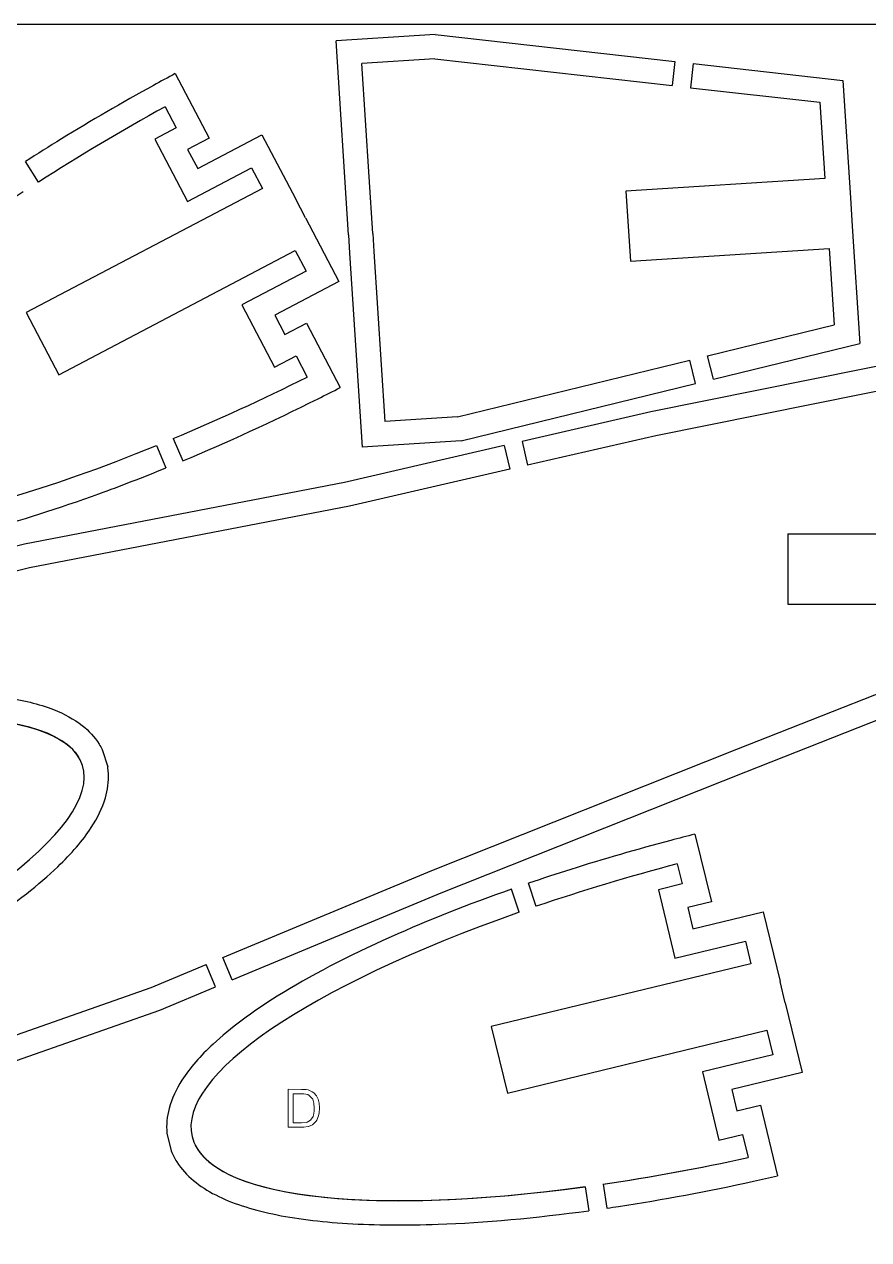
# Model space of a CAD drawing. Extents: x 0 to 230, y 0 to 100.
# Drawn here: x 160.2 to 194.9, y 50 to 100 of the extents above; entities that cross this region are included whole.
import ezdxf

# ---------------------------------------------------------------- set-up
doc = ezdxf.new("R2010")
doc.units = 0
doc.header["$MEASUREMENT"] = 0
for name, color, linetype in [('envelope', 2, 'Continuous'), ('man-cut', 6, 'Continuous'), ('man-cut-outerr', 1, 'Continuous'), ('text', 5, 'Continuous')]:
    doc.layers.add(name, color=color, linetype=linetype)

msp = doc.modelspace()

# ---------------------------------------------------------------- linework, layer by layer
at = {"layer": 'envelope'}
msp.add_line((60.11, 100), (230, 100), dxfattribs=at)
at = {"layer": 'man-cut'}
for p, q in [((177.077, 98.573), (174.083, 98.382)), ((177.077, 98.573), (186.843, 97.477)), ((174.53, 91.395), (174.083, 98.382)), ((187.591, 97.393), (192.917, 96.795)), ((165.997, 96.609), (166.452, 95.742)), ((192.917, 96.795), (193.117, 93.661)), ((166.452, 95.742), (165.567, 95.277)), ((165.567, 95.277), (166.913, 92.714)), ((166.913, 92.714), (169.552, 94.1)), ((169.552, 94.1), (169.998, 93.252)), ((193.117, 93.661), (184.94, 93.138)), ((169.998, 93.252), (160.276, 88.146)), ((184.94, 93.138), (185.125, 90.249)), ((174.53, 91.395), (174.577, 90.652)), ((161.622, 85.583), (171.344, 90.689)), ((171.344, 90.689), (171.789, 89.842)), ((174.577, 90.652), (175.024, 83.665)), ((185.125, 90.249), (193.302, 90.772)), ((193.302, 90.772), (193.502, 87.638)), ((171.789, 89.842), (169.15, 88.455)), ((160.276, 88.146), (161.622, 85.583)), ((169.15, 88.455), (170.496, 85.892)), ((188.296, 86.367), (193.502, 87.638)), ((170.496, 85.892), (171.382, 86.357)), ((171.382, 86.357), (171.837, 85.49)), ((178.018, 83.857), (187.565, 86.188)), ((178.018, 83.857), (175.024, 83.665)), ((191.6, 79.035), (191.6, 76.14)), ((191.6, 79.035), (202.1, 79.035)), ((191.6, 76.14), (202.1, 76.14)), ((187.045, 65.461), (187.245, 64.634)), ((187.245, 64.634), (186.273, 64.399)), ((186.273, 64.399), (186.953, 61.585)), ((186.953, 61.585), (189.851, 62.285)), ((189.851, 62.285), (190.076, 61.355)), ((190.076, 61.355), (179.402, 58.774)), ((179.402, 58.774), (180.065, 56.033)), ((180.065, 56.033), (190.738, 58.614)), ((190.738, 58.614), (190.981, 57.61)), ((190.981, 57.61), (188.083, 56.91)), ((188.083, 56.91), (188.764, 54.096)), ((188.764, 54.096), (189.736, 54.331)), ((189.736, 54.331), (189.966, 53.379))]:
    msp.add_line(p, q, dxfattribs=at)
for points in [[(199.1, 85.678), (186.175, 83.075), (180.891, 81.86)], [(180.16, 81.692), (173.572, 80.176), (160.425, 77.639), (151.153, 75.323)], [(168.37, 61.607), (176.966, 65.19), (189.497, 70.176), (199.1, 73.968)], [(133.57, 50), (140.474, 52.203), (152.889, 55.971), (165.421, 60.378), (167.678, 61.319)]]:
    msp.add_lwpolyline(points, dxfattribs=at)
for centre, major_axis, ratio, start_param, end_param in [((170.671, 91.971), (21.927, 11.518), 0.25436, 1.650866, 1.90106), ((170.671, 91.971), (21.927, 11.518), 0.25436, 1.650866, 1.90106), ((170.671, 91.971), (21.927, 11.518), 0.25436, 1.93312, 4.350065), ((170.671, 91.971), (21.927, 11.518), 0.25436, 4.382125, 4.63232), ((137.506, 61.506), (-25.088, -8.006), 0.239235, 1.910835, 4.37235), ((190.431, 59.886), (23.329, 5.641), 0.259826, 1.653429, 1.911495), ((190.431, 59.886), (23.329, 5.641), 0.259826, 1.944698, 4.337777), ((190.431, 59.886), (23.329, 5.641), 0.259826, 3.201765, 4.338013), ((190.431, 59.886), (23.329, 5.641), 0.259826, 4.37063, 4.629756), ((190.431, 59.886), (23.329, 5.641), 0.259826, 4.371222, 4.629756)]:
    msp.add_ellipse(centre, major_axis=major_axis, ratio=ratio, start_param=start_param, end_param=end_param, dxfattribs=at)
at = {"layer": 'man-cut', "extrusion": (0, 0, -1)}
msp.add_ellipse((137.506, 61.506), major_axis=(-25.088, -8.006), ratio=0.239235, start_param=1.910835, end_param=3.082034, dxfattribs=at)
at = {"layer": 'man-cut-outerr'}
for p, q in [((177.101, 99.577), (173.021, 99.316)), ((177.101, 99.577), (186.954, 98.47)), ((173.532, 91.334), (173.021, 99.316)), ((186.954, 98.47), (186.843, 97.477)), ((187.703, 98.386), (187.591, 97.393)), ((187.703, 98.386), (193.861, 97.695)), ((193.861, 97.695), (194.17, 92.867)), ((160.789, 93.512), (160.252, 94.355)), ((171.764, 92.04), (171.348, 92.832)), ((194.17, 92.867), (194.245, 91.694)), ((194.245, 91.694), (194.554, 86.866)), ((173.532, 91.334), (173.58, 90.585)), ((173.58, 90.585), (174.09, 82.603)), ((188.534, 85.396), (194.554, 86.866)), ((187.802, 85.217), (187.565, 86.188)), ((188.534, 85.396), (188.296, 86.367)), ((178.17, 82.864), (187.802, 85.217)), ((165.638, 82.673), (166.028, 81.752)), ((166.331, 82.96), (166.721, 82.039)), ((178.17, 82.864), (174.09, 82.603)), ((179.936, 82.666), (180.16, 81.692)), ((180.667, 82.834), (180.891, 81.86)), ((163.405, 70.164), (163.633, 69.45)), ((181.254, 63.714), (180.939, 64.663)), ((180.545, 63.468), (180.23, 64.417)), ((168.755, 60.684), (168.37, 61.607)), ((168.063, 60.396), (167.678, 61.319)), ((191.493, 59.748), (191.283, 60.618)), ((166.068, 54.381), (166.245, 53.652)), ((183.264, 52.181), (183.417, 51.193)), ((184.006, 52.286), (184.16, 51.298))]:
    msp.add_line(p, q, dxfattribs=at)
for points in [[(166.41, 97.973), (167.803, 95.321), (166.917, 94.856), (167.334, 94.064), (169.973, 95.45), (171.348, 92.832)], [(171.764, 92.04), (173.14, 89.421), (170.5, 88.035), (170.917, 87.243), (171.802, 87.708), (173.195, 85.056)], [(199.1, 86.698), (185.964, 84.053), (180.667, 82.834)], [(179.936, 82.666), (173.365, 81.154), (160.209, 78.616), (150.911, 76.293)], [(168.755, 60.684), (177.343, 64.264), (189.866, 69.246), (199.1, 72.893)], [(187.778, 66.684), (188.452, 63.897), (187.48, 63.662), (187.69, 62.792), (190.587, 63.493), (191.283, 60.618)], [(136.86, 50), (140.772, 51.248), (153.2, 55.021), (165.779, 59.444), (168.063, 60.396)], [(191.493, 59.748), (192.188, 56.873), (189.291, 56.173), (189.501, 55.303), (190.473, 55.538), (191.177, 52.627)]]:
    msp.add_lwpolyline(points, dxfattribs=at)
for points, knots in [([(166.41, 97.973), (166.11, 97.811), (165.811, 97.649), (165.514, 97.485), (164.221, 96.771), (162.952, 96.033), (161.228, 94.975), (160.736, 94.666), (160.252, 94.355)], [1.6100237, 1.6100237, 1.6100237, 1.6100237, 1.6508655, 1.6508655, 1.6508655, 1.8284232, 1.8284232, 1.9009173, 1.9009173, 1.9009173, 1.9009173]), ([(166.721, 82.039), (168.551, 82.806), (170.424, 83.666), (172.284, 84.595), (172.588, 84.747), (172.892, 84.901), (173.195, 85.056)], [4.3822544, 4.3822544, 4.3822544, 4.3822544, 4.6323198, 4.6323198, 4.6323198, 4.6731587, 4.6731587, 4.6731587, 4.6731587]), ([(148.057, 79.669), (148.104, 79.604), (148.154, 79.541), (148.437, 79.216), (148.716, 78.999), (149.331, 78.654), (149.667, 78.524), (150.389, 78.327), (150.776, 78.261), (152.138, 78.128), (153.229, 78.173), (155.691, 78.501), (157.061, 78.786), (160.022, 79.577), (161.612, 80.083), (164.172, 81.014), (165.094, 81.371), (166.028, 81.752)], [3.178393, 3.178393, 3.178393, 3.178393, 3.201911, 3.201911, 3.305099, 3.305099, 3.408287, 3.408287, 3.511475, 3.511475, 3.748347, 3.748347, 3.985218, 3.985218, 4.222089, 4.222089, 4.350588, 4.350588, 4.350588, 4.350588]), ([(143.844, 70.809), (145.966, 71.293), (148.016, 71.684), (152.053, 72.281), (154.007, 72.463), (157.088, 72.535), (158.302, 72.478), (160.125, 72.209), (160.81, 72.043), (161.849, 71.633), (162.244, 71.421), (162.858, 70.937), (163.096, 70.684), (163.325, 70.318), (163.367, 70.242), (163.405, 70.164)], [1.910804, 1.910804, 1.910804, 1.910804, 2.170112, 2.170112, 2.457975, 2.457975, 2.686923, 2.686923, 2.856395, 2.856395, 2.981442, 2.981442, 3.080763, 3.080763, 3.105648, 3.105648, 3.105648, 3.105648]), ([(148.061, 57.594), (150.071, 58.428), (151.969, 59.297), (155.605, 61.149), (157.304, 62.132), (159.857, 63.858), (160.813, 64.608), (162.144, 65.883), (162.606, 66.415), (163.216, 67.351), (163.415, 67.753), (163.635, 68.503), (163.682, 68.847), (163.656, 69.278), (163.647, 69.364), (163.633, 69.45)], [1.910804, 1.910804, 1.910804, 1.910804, 2.170112, 2.170112, 2.457975, 2.457975, 2.686923, 2.686923, 2.856395, 2.856395, 2.981442, 2.981442, 3.080763, 3.080763, 3.105648, 3.105648, 3.105648, 3.105648]), ([(187.778, 66.684), (187.447, 66.6), (187.117, 66.515), (186.789, 66.428), (185.393, 66.058), (184.016, 65.659), (182.09, 65.049), (181.51, 64.858), (180.939, 64.663)], [1.611256, 1.611256, 1.611256, 1.611256, 1.6534292, 1.6534292, 1.6534292, 1.8324449, 1.8324449, 1.9111363, 1.9111363, 1.9111363, 1.9111363]), ([(180.23, 64.417), (178.466, 63.796), (176.8, 63.136), (173.502, 61.661), (171.924, 60.839), (169.56, 59.361), (168.677, 58.707), (167.443, 57.562), (167.012, 57.072), (166.448, 56.19), (166.266, 55.805), (166.071, 55.069), (166.036, 54.723), (166.068, 54.381)], [1.943914, 1.943914, 1.943914, 1.943914, 2.190476, 2.190476, 2.479172, 2.479172, 2.707478, 2.707478, 2.877189, 2.877189, 3.001663, 3.001663, 3.104235, 3.104235, 3.104235, 3.104235]), ([(166.245, 53.652), (166.307, 53.495), (166.384, 53.344), (166.659, 52.91), (166.894, 52.653), (167.433, 52.205), (167.737, 52.011), (168.735, 51.502), (169.519, 51.249), (171.331, 50.865), (172.358, 50.736), (174.633, 50.597), (175.881, 50.587), (179.129, 50.704), (181.224, 50.894), (183.417, 51.193)], [3.178953, 3.178953, 3.178953, 3.178953, 3.229264, 3.229264, 3.332392, 3.332392, 3.43552, 3.43552, 3.639327, 3.639327, 3.843134, 3.843134, 4.046941, 4.046941, 4.338814, 4.338814, 4.338814, 4.338814]), ([(184.16, 51.298), (184.32, 51.321), (184.48, 51.345), (186.45, 51.646), (188.313, 51.993), (190.18, 52.403), (190.512, 52.475), (190.844, 52.55), (191.177, 52.627)], [4.3715958, 4.3715958, 4.3715958, 4.3715958, 4.3926579, 4.3926579, 4.6297561, 4.6297561, 4.6297561, 4.6719289, 4.6719289, 4.6719289, 4.6719289])]:
    msp.add_open_spline(points, degree=3, knots=knots, dxfattribs=at)
at = {"layer": 'text', "lineweight": 0}
for points in [[(171.595, 56.184), (171.059, 56.187), (171.053, 54.627), (171.621, 54.624), (171.693, 54.629), (171.87, 54.655), (171.886, 54.655), (172.057, 54.729), (172.065, 54.736)], [(171.259, 54.812), (171.261, 56.004), (171.588, 56.001)], [(171.588, 56.001), (171.692, 55.997), (171.859, 55.967), (171.922, 55.933), (172.053, 55.793), (172.061, 55.776), (172.111, 55.623), (172.128, 55.414), (172.124, 55.286), (172.094, 55.119), (172.076, 55.072), (171.975, 54.923), (171.836, 54.84), (171.788, 54.826), (171.595, 54.809), (171.259, 54.812)], [(172.102, 56.047), (172.039, 56.089), (171.874, 56.159), (171.794, 56.178), (171.595, 56.184)], [(172.065, 54.736), (172.198, 54.876), (172.231, 54.923), (172.301, 55.096), (172.33, 55.223), (172.344, 55.415), (172.344, 55.423), (172.327, 55.615), (172.285, 55.785), (172.217, 55.915), (172.102, 56.047)]]:
    msp.add_lwpolyline(points, dxfattribs=at)

doc.saveas('drawing.dxf')
